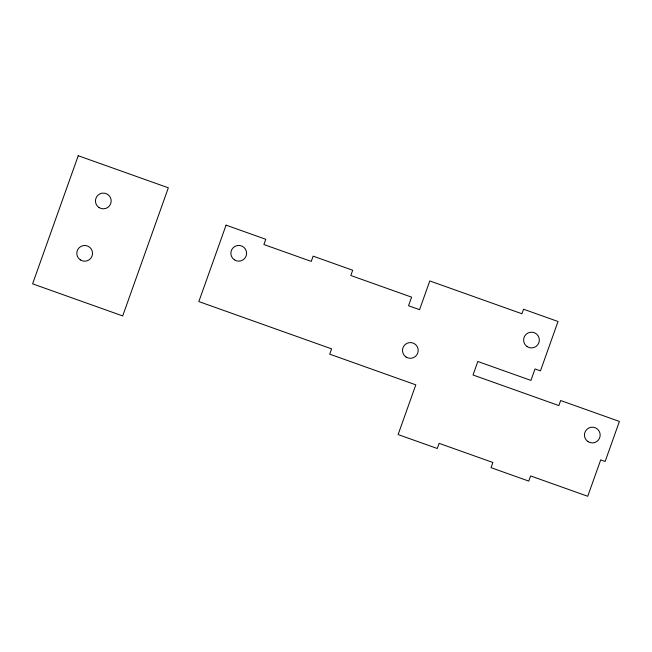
<?xml version="1.0" encoding="UTF-8"?>
<svg xmlns="http://www.w3.org/2000/svg" width="652" height="652" viewBox="0 0 652 652"><rect width="100%" height="100%" fill="white"/><g stroke="black" fill="none" stroke-linecap="round" stroke-linejoin="round"><path stroke-width="0.98" d="M78.232 155.722L32.6 283.84L122.698 315.935L168.33 187.809L78.232 155.722M226.073 225.136L198.844 301.574L331.599 348.861L329.708 354.166L415.821 384.843L398.111 434.558L437.264 448.503L439.106 443.344L492.896 462.496L491.054 467.663L528.772 481.103L530.614 475.936L587.737 496.278L600.704 459.888L605.146 461.469L619.4 421.445L560.655 400.524L558.862 405.568L473.026 374.998L477.834 361.501L530.932 380.409L535.015 368.942L540.451 370.874L558.03 321.501L523.556 309.219L521.934 313.759L429.798 280.939L419.57 309.676L408.543 305.747L411.608 297.149L350.817 275.503L352.691 270.238L313.131 256.146L311.265 261.411L263.913 244.541L265.788 239.284L226.073 225.136M98.965 207.515A7.865 7.865 0 0 0 111.174 201.46A7.865 7.865 0 0 0 99.829 193.913A7.865 7.865 0 0 0 98.965 207.515M80.31 259.887A7.865 7.865 0 0 0 92.527 253.832A7.865 7.865 0 0 0 81.174 246.285A7.865 7.865 0 0 0 80.31 259.887M587.957 441.6A7.865 7.865 0 0 0 600.166 435.544A7.865 7.865 0 0 0 588.821 427.997A7.865 7.865 0 0 0 587.957 441.6M527.118 346.603A7.865 7.865 0 0 0 539.334 340.548A7.865 7.865 0 0 0 527.981 333.001A7.865 7.865 0 0 0 527.118 346.603M406 356.986A7.865 7.865 0 0 0 418.209 350.931A7.865 7.865 0 0 0 406.864 343.384A7.865 7.865 0 0 0 406 356.986M234.378 259.838A7.865 7.865 0 0 0 246.586 253.783A7.865 7.865 0 0 0 235.242 246.236A7.865 7.865 0 0 0 234.378 259.838"/></g></svg>
